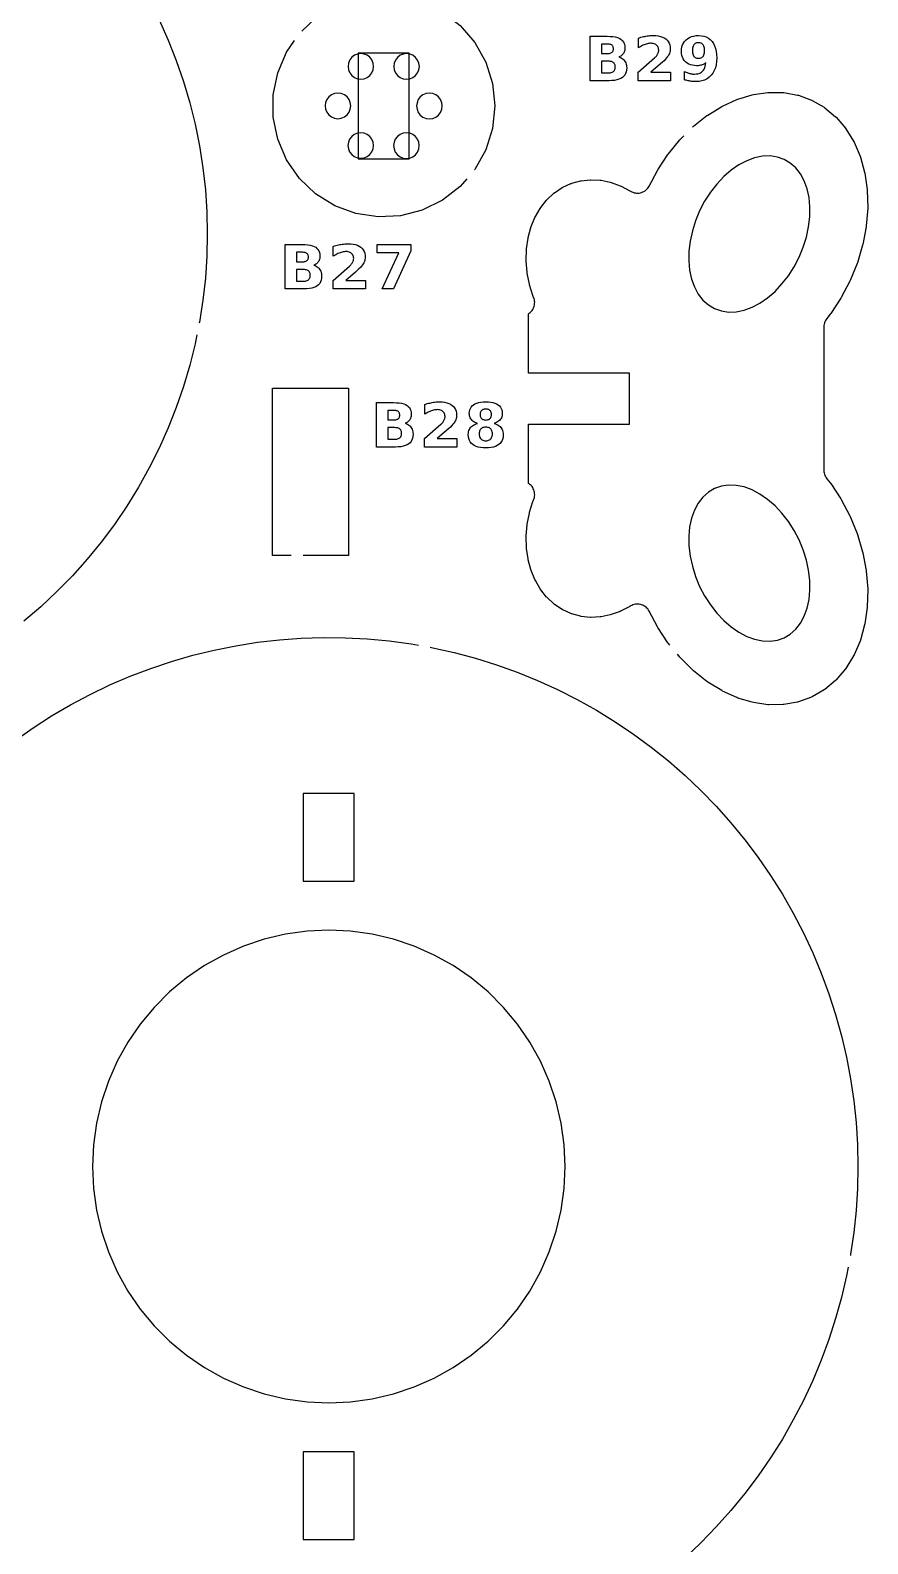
# Model space of a CAD drawing. Header units: millimetres. Extents: x 5 to 293, y 8 to 291.
# Drawn here: x 245.7 to 291.5, y 80.4 to 163.1 of the extents above; entities that cross this region are included whole.
import ezdxf

# ---------------------------------------------------------------- set-up
doc = ezdxf.new("R2010")
doc.units = ezdxf.units.MM
for name, color, linetype in [('CUT', 1, 'CONTINUOUS'), ('ENGRAVE', 5, 'CONTINUOUS'), ('SCORE', 7, 'CONTINUOUS')]:
    doc.layers.add(name, color=color, linetype=linetype)

msp = doc.modelspace()

# ---------------------------------------------------------------- linework, layer by layer
at = {"layer": 'CUT', "color": 1}
for points in [[(260.5338, 163.0938), (261.2812, 163.8043), (262.3244, 164.4545), (263.4772, 164.8814), (264.6923, 165.0676), (265.92, 165.0053), (267.11, 164.6972), (268.2137, 164.1558), (269.1857, 163.4034), (269.9865, 162.4707), (270.583, 161.3959), (270.951, 160.223), (271.0754, 159), (270.951, 157.777), (270.583, 156.6041), (269.9865, 155.5293), (269.9757, 155.5168)], [(252.7217, 163.7134), (253.2156, 162.6084), (253.6602, 161.4827), (254.0545, 160.3383), (254.3978, 159.1777), (254.6895, 158.003), (254.9289, 156.8166), (255.1156, 155.6207), (255.2492, 154.4177), (255.3295, 153.2101), (255.3563, 152), (255.3295, 150.7899), (255.2492, 149.5823), (255.1156, 148.3793), (254.9289, 147.1834), (254.9182, 147.1302)], [(269.5523, 155.0236), (269.1857, 154.5966), (268.2137, 153.8442), (267.11, 153.3028), (265.92, 152.9947), (264.6923, 152.9324), (263.4772, 153.1186), (262.3244, 153.5455), (261.2812, 154.1957), (260.3903, 155.0427), (259.688, 156.0516), (259.2032, 157.1813), (258.9558, 158.3854), (258.9558, 159.6146), (259.2032, 160.8187), (259.688, 161.9484), (260.1321, 162.5864)], [(281.8869, 157.8335), (281.9142, 157.8605), (281.9503, 157.8924), (282.6808, 158.4711), (282.7228, 158.5005), (283.4868, 158.9717), (283.5352, 158.9976), (284.3185, 159.3539), (284.3739, 159.3747), (285.1621, 159.6112), (285.2244, 159.625), (286.0177, 159.7411), (286.0376, 159.7432), (286.0577, 159.7438), (286.8441, 159.7349), (286.8653, 159.7337), (286.8863, 159.7309), (287.6401, 159.596), (287.6616, 159.5912), (287.6826, 159.5845), (288.3918, 159.3263), (288.4124, 159.3178), (288.4321, 159.3075), (289.0858, 158.9302), (289.1044, 158.9184), (289.1218, 158.905), (289.7097, 158.4143), (289.7254, 158.4001), (289.7399, 158.3846), (290.2522, 157.7878), (290.2647, 157.7721), (290.2758, 157.7555), (290.6968, 157.0732), (290.7263, 157.0166), (291.0518, 156.2608), (291.0715, 156.205), (291.302, 155.3759), (291.3133, 155.3222), (291.4435, 154.434), (291.4479, 154.383), (291.4742, 153.4513), (291.4729, 153.4032), (291.3941, 152.4448), (291.3879, 152.3993), (291.2047, 151.4313), (291.1943, 151.3883), (290.9096, 150.4282), (290.8953, 150.3874), (290.514, 149.4525), (290.4959, 149.4135), (290.0247, 148.5205), (290.0027, 148.4833), (289.4502, 147.6481), (289.4239, 147.6124), (289.24, 147.3876), (289.1967, 147.329), (289.1603, 147.2681), (289.13, 147.2039), (289.1062, 147.1371), (289.089, 147.0682), (289.0786, 146.998), (289.075, 146.9253), (289.075, 139.0747), (289.0786, 139.002), (289.089, 138.9318), (289.1062, 138.8629), (289.13, 138.7961), (289.1603, 138.7319), (289.1967, 138.671), (289.24, 138.6124), (289.4239, 138.3876), (289.4502, 138.3519), (290.0027, 137.5167), (290.0247, 137.4795), (290.4959, 136.5865), (290.514, 136.5475), (290.8953, 135.6126), (290.9096, 135.5718), (291.1943, 134.6117), (291.2047, 134.5687), (291.3879, 133.6007), (291.3941, 133.5552), (291.4729, 132.5968), (291.4742, 132.5487), (291.4479, 131.617), (291.4435, 131.566), (291.3133, 130.6778), (291.302, 130.6241), (291.0715, 129.795), (291.0518, 129.7392), (290.7263, 128.9834), (290.6968, 128.9268), (290.2758, 128.2445), (290.2647, 128.2279), (290.2522, 128.2122), (289.7399, 127.6154), (289.7254, 127.5999), (289.7097, 127.5857), (289.1218, 127.095), (289.1044, 127.0816), (289.0858, 127.0698), (288.4321, 126.6925), (288.4124, 126.6822), (288.3918, 126.6737), (287.6826, 126.4155), (287.6616, 126.4088), (287.6401, 126.404), (286.8863, 126.2691), (286.8653, 126.2663), (286.8441, 126.2651), (286.0577, 126.2562), (286.0376, 126.2568), (286.0177, 126.2589), (285.2244, 126.375), (285.1621, 126.3888), (284.3739, 126.6253), (284.3185, 126.6461), (283.5352, 127.0024), (283.4868, 127.0283), (282.7228, 127.4995), (282.6808, 127.5289), (281.9503, 128.1076), (281.9142, 128.1395), (281.2307, 128.816), (281.1998, 128.8499), (281.0642, 129.0157)], [(280.6527, 129.5188), (280.5761, 129.6124), (280.5498, 129.6481), (279.9973, 130.4833), (279.9753, 130.5205), (279.5239, 131.376), (279.4876, 131.4375), (279.4467, 131.4937), (279.4006, 131.5457), (279.3497, 131.5931), (279.2944, 131.6354), (279.2354, 131.6722), (279.1732, 131.7031), (279.1082, 131.728), (279.0412, 131.7465), (278.9727, 131.7585), (278.9034, 131.7639), (278.8339, 131.7627), (278.7648, 131.7547), (278.6968, 131.7402), (278.6304, 131.7193), (278.5665, 131.6921), (278.5038, 131.658), (278.4629, 131.6331), (277.988, 131.3846), (277.9339, 131.3607), (277.4483, 131.1853), (277.3881, 131.1683), (276.8871, 131.065), (276.868, 131.0618), (276.8487, 131.06), (276.3392, 131.0334), (276.319, 131.0331), (276.2989, 131.0345), (275.8019, 131.087), (275.7814, 131.09), (275.7612, 131.0947), (275.2844, 131.2253), (275.2645, 131.2316), (275.2451, 131.2396), (274.7959, 131.446), (274.7775, 131.4554), (274.7598, 131.4663), (274.3453, 131.7455), (274.329, 131.7574), (274.3137, 131.7706), (273.9405, 132.1185), (273.9269, 132.1322), (273.9143, 132.1469), (273.5969, 132.5481), (273.5617, 132.5999), (273.3026, 133.0464), (273.2764, 133.0995), (273.0724, 133.5951), (273.0545, 133.648), (272.9102, 134.1845), (272.8996, 134.2362), (272.8185, 134.8043), (272.8142, 134.8544), (272.7985, 135.4439), (272.7999, 135.4922), (272.8503, 136.0923), (272.8568, 136.1388), (272.9729, 136.7386), (272.984, 136.7833), (273.164, 137.3718), (273.1796, 137.4149), (273.2011, 137.4655), (273.2257, 137.532), (273.2433, 137.5987), (273.2545, 137.6669), (273.2592, 137.7358), (273.2573, 137.8048), (273.2489, 137.8733), (273.234, 137.9407), (273.2127, 138.0064), (273.1852, 138.0698), (273.1519, 138.1303), (273.113, 138.1873), (273.0688, 138.2404), (273.0197, 138.289), (272.9649, 138.3339), (272.9278, 138.3614), (272.925, 138.4178), (272.925, 141.605), (278.445, 141.605), (278.445, 144.395), (272.925, 144.395), (272.925, 147.5822), (272.9278, 147.6386), (272.9649, 147.6661), (273.0197, 147.711), (273.0688, 147.7596), (273.113, 147.8127), (273.1519, 147.8697), (273.1852, 147.9302), (273.2127, 147.9936), (273.234, 148.0593), (273.2489, 148.1267), (273.2573, 148.1952), (273.2592, 148.2642), (273.2545, 148.3331), (273.2433, 148.4013), (273.2257, 148.468), (273.2011, 148.5345), (273.1796, 148.5851), (273.164, 148.6282), (272.984, 149.2167), (272.9729, 149.2614), (272.8568, 149.8612), (272.8503, 149.9077), (272.7999, 150.5078), (272.7985, 150.5561), (272.8142, 151.1456), (272.8185, 151.1957), (272.8996, 151.7638), (272.9102, 151.8155), (273.0545, 152.352), (273.0724, 152.4049), (273.2764, 152.9005), (273.3026, 152.9536), (273.5617, 153.4001), (273.5969, 153.4519), (273.9143, 153.8531), (273.9269, 153.8678), (273.9405, 153.8815), (274.3137, 154.2294), (274.329, 154.2426), (274.3453, 154.2545), (274.7598, 154.5337), (274.7775, 154.5446), (274.7959, 154.554), (275.2451, 154.7604), (275.2645, 154.7684), (275.2844, 154.7747), (275.7612, 154.9053), (275.7814, 154.91), (275.8019, 154.913), (276.2989, 154.9655), (276.319, 154.9669), (276.3392, 154.9666), (276.8487, 154.94), (276.868, 154.9382), (276.8871, 154.935), (277.3881, 154.8317), (277.4483, 154.8147), (277.9339, 154.6393), (277.988, 154.6154), (278.4629, 154.3669), (278.5038, 154.342), (278.5665, 154.3079), (278.6304, 154.2807), (278.6968, 154.2598), (278.7648, 154.2453), (278.8339, 154.2373), (278.9034, 154.2361), (278.9727, 154.2415), (279.0412, 154.2535), (279.1082, 154.272), (279.1732, 154.2969), (279.2354, 154.3278), (279.2944, 154.3646), (279.3497, 154.4069), (279.4006, 154.4543), (279.4467, 154.5063), (279.4876, 154.5625), (279.5239, 154.624), (279.9753, 155.4795), (279.9973, 155.5167), (280.5498, 156.3519), (280.5761, 156.3876), (281.1998, 157.1501), (281.2307, 157.184), (281.4249, 157.3763)], [(254.7896, 146.493), (254.6895, 145.997), (254.3978, 144.8223), (254.0545, 143.6617), (253.6602, 142.5173), (253.2156, 141.3916), (252.7217, 140.2866), (252.1794, 139.2045), (251.5897, 138.1475), (250.9539, 137.1176), (250.2731, 136.1169), (249.5488, 135.1472), (248.7822, 134.2105), (247.975, 133.3087), (247.1286, 132.4434), (246.2449, 131.6164), (245.3254, 130.8293)], [(259.95, 134.425), (258.925, 134.425), (258.925, 143.575), (263.075, 143.575), (263.075, 134.425), (260.6, 134.425)], [(244.846, 124.3032), (245.8302, 124.9966), (246.8424, 125.6485), (247.8809, 126.2577), (248.9438, 126.8231), (250.0293, 127.3439), (251.1355, 127.8191), (252.2606, 128.2478), (253.4025, 128.6294), (254.5592, 128.9631), (255.7289, 129.2484), (256.9094, 129.4848), (258.0988, 129.6719), (259.2949, 129.8094), (260.4956, 129.897), (261.699, 129.9346), (262.9029, 129.922), (264.1052, 129.8594), (265.3039, 129.7469), (266.4969, 129.5846), (266.9099, 129.5107)], [(267.5498, 129.3964), (267.6821, 129.3728), (268.8574, 129.1118), (270.0209, 128.8022), (271.1705, 128.4445), (272.3042, 128.0393), (273.4201, 127.5872), (274.5162, 127.0892), (275.5906, 126.5459), (276.6415, 125.9585), (277.6671, 125.3278), (278.6655, 124.655), (279.6351, 123.9413), (280.5742, 123.1878), (281.4811, 122.396), (282.3542, 121.5671), (283.1922, 120.7026), (283.9934, 119.804), (284.7566, 118.8728), (285.4804, 117.9107), (286.1635, 116.9193), (286.8048, 115.9003), (287.4032, 114.8556), (287.9576, 113.7869), (288.467, 112.696), (288.9306, 111.5849), (289.3476, 110.4555), (289.7173, 109.3097), (290.039, 108.1495), (290.3121, 106.9769), (290.5362, 105.794), (290.711, 104.6028), (290.836, 103.4053), (290.9111, 102.2037), (290.9361, 101), (290.9111, 99.7963), (290.836, 98.5947), (290.711, 97.3972), (290.5362, 96.206), (290.5238, 96.1401)], [(290.4028, 95.5015), (290.3121, 95.0231), (290.039, 93.8505), (289.7173, 92.6903), (289.3476, 91.5445), (288.9306, 90.4151), (288.467, 89.304), (287.9576, 88.2131), (287.4032, 87.1444), (286.8048, 86.0997), (286.1635, 85.0807), (285.4804, 84.0893), (284.7566, 83.1272), (283.9934, 82.196), (283.1922, 81.2974), (282.3542, 80.4329), (281.4811, 79.604)]]:
    msp.add_lwpolyline(points, dxfattribs=at)
for points in [[(266.395, 156.105), (266.395, 161.895), (263.605, 161.895), (263.605, 156.105), (266.395, 156.105)], [(260.605, 118.6429), (260.605, 117), (260.605, 116.605), (263.395, 116.605), (263.395, 117.0357), (263.395, 118.5), (263.395, 121), (263.395, 121.395), (260.605, 121.395), (260.605, 120.9643), (260.605, 118.6429)], [(274.7048, 103.3749), (274.4315, 104.5371), (274.0521, 105.669), (273.5699, 106.7611), (272.989, 107.8041), (272.3143, 108.789), (271.5516, 109.7075), (270.7075, 110.5516), (269.789, 111.3143), (268.8041, 111.989), (267.7611, 112.5699), (266.669, 113.0521), (265.5371, 113.4315), (264.3749, 113.7048), (263.1926, 113.8698), (262, 113.9249), (260.8074, 113.8698), (259.6251, 113.7048), (258.4629, 113.4315), (257.331, 113.0521), (256.2389, 112.5699), (255.1959, 111.989), (254.211, 111.3143), (253.2925, 110.5516), (252.4484, 109.7075), (251.6857, 108.789), (251.011, 107.8041), (250.4301, 106.7611), (249.9479, 105.669), (249.5685, 104.5371), (249.2952, 103.3749), (249.1302, 102.1926), (249.0751, 101), (249.1302, 99.8074), (249.2952, 98.6251), (249.5685, 97.4629), (249.9479, 96.331), (250.4301, 95.2389), (251.011, 94.1959), (251.6857, 93.211), (252.4484, 92.2925), (253.2925, 91.4484), (254.211, 90.6857), (255.1959, 90.011), (256.2389, 89.4301), (257.331, 88.9479), (258.4629, 88.5685), (259.6251, 88.2952), (260.8074, 88.1302), (262, 88.0751), (263.1926, 88.1302), (264.3749, 88.2952), (265.5371, 88.5685), (266.669, 88.9479), (267.7611, 89.4301), (268.8041, 90.011), (269.789, 90.6857), (270.7075, 91.4484), (271.5516, 92.2925), (272.3143, 93.211), (272.989, 94.1959), (273.5699, 95.2389), (274.0521, 96.331), (274.4315, 97.4629), (274.7048, 98.6251), (274.8698, 99.8074), (274.9249, 101), (274.8698, 102.1926), (274.7048, 103.3749)], [(260.605, 83.5), (260.605, 81.0357), (260.605, 80.605), (263.395, 80.605), (263.395, 81), (263.395, 83.3571), (263.395, 84.9643), (263.395, 85.395), (260.605, 85.395), (260.605, 83.5)]]:
    msp.add_lwpolyline(points, close=True, dxfattribs=at)
at = {"layer": 'ENGRAVE', "color": 5}
for points in [[(278.0964, 161.5603), (278.1409, 161.5159), (278.1803, 161.4661), (278.2142, 161.4115), (278.2418, 161.3529), (278.2634, 161.2903), (278.2787, 161.2237), (278.2879, 161.1532), (278.291, 161.0787), (278.2844, 160.9665), (278.2646, 160.8642), (278.2316, 160.7719), (278.1854, 160.6895), (278.126, 160.6171), (278.0534, 160.5546), (277.9673, 160.5019), (277.8675, 160.4588), (277.7539, 160.4252), (277.6266, 160.4013), (277.4855, 160.3869), (277.3307, 160.3821), (276.2907, 160.3821), (276.2907, 162.8121), (277.2315, 162.8121), (277.3924, 162.8079), (277.5379, 162.7951), (277.6679, 162.7739), (277.7823, 162.7441), (277.8813, 162.7059), (277.9647, 162.6591), (278.0341, 162.603), (278.0908, 162.5367), (278.135, 162.4601), (278.1665, 162.3734), (278.1854, 162.2764), (278.1917, 162.1692), (278.1894, 162.1115), (278.1825, 162.0568), (278.171, 162.005), (278.1548, 161.9562), (278.1341, 161.9103), (278.1087, 161.8673), (278.079, 161.8276), (278.0451, 161.7914), (278.007, 161.7588), (277.9648, 161.7298), (277.9184, 161.7044), (277.8678, 161.6825), (277.9326, 161.6603), (277.9923, 161.6325), (278.0469, 161.5991), (278.0964, 161.5603)], [(277.3942, 161.8876), (277.4297, 161.9003), (277.4611, 161.9166), (277.4886, 161.9365), (277.512, 161.9599), (277.5311, 161.9867), (277.546, 162.017), (277.5566, 162.0507), (277.563, 162.0879), (277.5651, 162.1285), (277.563, 162.1686), (277.5566, 162.2055), (277.546, 162.239), (277.5311, 162.2692), (277.512, 162.2961), (277.4886, 162.3198), (277.4611, 162.3399), (277.4297, 162.3564), (277.3942, 162.3692), (277.3548, 162.3783), (277.3114, 162.3838), (277.264, 162.3857), (276.9173, 162.3857), (276.9173, 161.8713), (277.264, 161.8713), (277.3114, 161.8732), (277.3548, 161.8786), (277.3942, 161.8876)], [(280.6884, 160.3821), (278.9224, 160.3821), (278.9224, 160.8427), (279.8094, 161.6256), (279.8473, 161.6613), (279.8818, 161.6967), (279.9128, 161.7318), (279.9404, 161.7666), (279.9645, 161.8012), (279.9852, 161.8355), (280.0026, 161.8699), (280.0169, 161.9048), (280.028, 161.9401), (280.0359, 161.9759), (280.0406, 162.0121), (280.0422, 162.0488), (280.039, 162.1039), (280.0294, 162.1553), (280.0135, 162.203), (279.9912, 162.247), (279.9625, 162.2872), (279.9274, 162.3238), (279.8871, 162.3557), (279.8425, 162.3817), (279.7938, 162.4019), (279.7408, 162.4164), (279.6836, 162.4251), (279.6223, 162.428), (279.5727, 162.4262), (279.5215, 162.421), (279.4689, 162.4123), (279.4147, 162.4001), (279.3589, 162.3845), (279.3016, 162.3653), (279.2429, 162.3427), (279.1828, 162.3168), (279.1214, 162.2874), (279.0586, 162.2547), (278.9944, 162.2185), (278.9289, 162.179), (278.9289, 162.7128), (278.9993, 162.7352), (279.0694, 162.7558), (279.1393, 162.7745), (279.2089, 162.7913), (279.2782, 162.8063), (279.3472, 162.8194), (279.4159, 162.8306), (279.4841, 162.8398), (279.5519, 162.8469), (279.6192, 162.852), (279.6861, 162.855), (279.7525, 162.8561), (279.8925, 162.8507), (280.0217, 162.8347), (280.1401, 162.808), (280.2476, 162.7707), (280.3444, 162.7227), (280.4304, 162.664), (280.5042, 162.5958), (280.5647, 162.5191), (280.6117, 162.4341), (280.6452, 162.3406), (280.6654, 162.2388), (280.6721, 162.1285), (280.6692, 162.0631), (280.6607, 161.9991), (280.6464, 161.9367), (280.6265, 161.8757), (280.6009, 161.8162), (280.5695, 161.7582), (280.5291, 161.6978), (280.476, 161.6308), (280.4104, 161.5574), (280.3323, 161.4776), (280.2415, 161.3912), (280.1382, 161.2984), (279.619, 160.8427), (280.6884, 160.8427), (280.6884, 160.3821)], [(281.4946, 160.8627), (281.5434, 160.8423), (281.5915, 160.8238), (281.6389, 160.8073), (281.6856, 160.7927), (281.7315, 160.78), (281.777, 160.7693), (281.8223, 160.7606), (281.8674, 160.7538), (281.9124, 160.7489), (281.9571, 160.746), (282.0017, 160.745), (282.0916, 160.7494), (282.1746, 160.7623), (282.2507, 160.7839), (282.32, 160.8141), (282.3824, 160.853), (282.4379, 160.9005), (282.4864, 160.9565), (282.5278, 161.0208), (282.562, 161.0936), (282.5891, 161.1746), (282.609, 161.2641), (282.6218, 161.3619), (282.5845, 161.3359), (282.5464, 161.3122), (282.5075, 161.2907), (282.4677, 161.2715), (282.4272, 161.2545), (282.3858, 161.2398), (282.3435, 161.2274), (282.2999, 161.2172), (282.2552, 161.2093), (282.2093, 161.2037), (282.1622, 161.2003), (282.114, 161.1991), (281.9938, 161.2052), (281.8815, 161.2233), (281.7773, 161.2535), (281.6811, 161.2957), (281.5928, 161.35), (281.5126, 161.4164), (281.4427, 161.4927), (281.3856, 161.5766), (281.3411, 161.6681), (281.3093, 161.7673), (281.2903, 161.8741), (281.2839, 161.9885), (281.291, 162.1149), (281.3122, 162.2327), (281.3476, 162.3417), (281.3971, 162.4421), (281.4608, 162.5338), (281.5386, 162.6168), (281.6284, 162.6889), (281.7277, 162.7479), (281.8367, 162.7938), (281.9553, 162.8266), (282.0836, 162.8462), (282.2214, 162.8528), (282.3739, 162.8439), (282.5144, 162.8172), (282.643, 162.7726), (282.7596, 162.7103), (282.8643, 162.6301), (282.9571, 162.5322), (283.0367, 162.4179), (283.1018, 162.2889), (283.1524, 162.1452), (283.1886, 161.9867), (283.2103, 161.8135), (283.2175, 161.6256), (283.2091, 161.432), (283.1837, 161.2528), (283.1414, 161.0879), (283.0822, 160.9373), (283.0062, 160.801), (282.9132, 160.6791), (282.8054, 160.5739), (282.6851, 160.4879), (282.5522, 160.421), (282.4068, 160.3731), (282.2488, 160.3445), (282.0782, 160.3349), (282.0216, 160.3356), (281.9659, 160.3377), (281.911, 160.3412), (281.8568, 160.3461), (281.8035, 160.3524), (281.751, 160.3601), (281.6991, 160.3692), (281.6476, 160.3797), (281.5964, 160.3917), (281.5456, 160.405), (281.4952, 160.4197), (281.4451, 160.4358), (281.4451, 160.885), (281.4946, 160.8627)], [(282.3187, 161.6179), (282.3622, 161.6327), (282.4012, 161.6534), (282.4356, 161.6801), (282.4656, 161.7127), (282.4909, 161.7512), (282.5117, 161.7956), (282.5278, 161.8459), (282.5394, 161.9022), (282.5463, 161.9644), (282.5486, 162.0325), (282.5463, 162.1001), (282.5394, 162.162), (282.5278, 162.218), (282.5117, 162.2683), (282.4909, 162.3128), (282.4656, 162.3515), (282.4356, 162.3843), (282.4012, 162.4112), (282.3622, 162.4321), (282.3187, 162.447), (282.2707, 162.4559), (282.2182, 162.4589), (282.1656, 162.4559), (282.1176, 162.447), (282.0741, 162.4321), (282.0352, 162.4112), (282.0007, 162.3843), (281.9708, 162.3515), (281.9454, 162.3128), (281.9247, 162.2683), (281.9085, 162.218), (281.897, 162.162), (281.8901, 162.1001), (281.8878, 162.0325), (281.8901, 161.9644), (281.897, 161.9022), (281.9085, 161.8459), (281.9247, 161.7956), (281.9454, 161.7512), (281.9708, 161.7127), (282.0007, 161.6801), (282.0352, 161.6534), (282.0741, 161.6327), (282.1176, 161.6179), (282.1656, 161.609), (282.2182, 161.6061), (282.2707, 161.609), (282.3187, 161.6179)], [(264.4523, 161.1664), (264.4284, 161.3476), (264.3585, 161.5164), (264.2473, 161.6614), (264.1023, 161.7726), (263.9335, 161.8425), (263.7523, 161.8664), (263.5711, 161.8425), (263.4023, 161.7726), (263.2573, 161.6614), (263.1461, 161.5164), (263.0762, 161.3476), (263.0523, 161.1664), (263.0762, 160.9852), (263.1461, 160.8164), (263.2573, 160.6714), (263.4023, 160.5602), (263.5711, 160.4902), (263.7523, 160.4664), (263.9335, 160.4902), (264.1023, 160.5602), (264.2473, 160.6714), (264.3585, 160.8164), (264.4284, 160.9852), (264.4523, 161.1664)], [(266.9511, 161.1644), (266.9273, 161.3456), (266.8574, 161.5144), (266.7461, 161.6594), (266.6011, 161.7706), (266.4323, 161.8405), (266.2511, 161.8644), (266.07, 161.8405), (265.9011, 161.7706), (265.7562, 161.6594), (265.6449, 161.5144), (265.575, 161.3456), (265.5511, 161.1644), (265.575, 160.9832), (265.6449, 160.8144), (265.7562, 160.6694), (265.9011, 160.5582), (266.07, 160.4883), (266.2511, 160.4644), (266.4323, 160.4883), (266.6011, 160.5582), (266.7461, 160.6694), (266.8574, 160.8144), (266.9273, 160.9832), (266.9511, 161.1644)], [(277.4953, 160.844), (277.5348, 160.8639), (277.5692, 160.8883), (277.5983, 160.9171), (277.6221, 160.9505), (277.6406, 160.9884), (277.6538, 161.0308), (277.6618, 161.0777), (277.6644, 161.1292), (277.6618, 161.1796), (277.6539, 161.2256), (277.6408, 161.2673), (277.6224, 161.3046), (277.5988, 161.3375), (277.57, 161.366), (277.5359, 161.3901), (277.4964, 161.4098), (277.4516, 161.4252), (277.4014, 161.4361), (277.346, 161.4427), (277.2852, 161.4449), (276.9173, 161.4449), (276.9173, 160.8085), (277.2852, 160.8085), (277.3455, 160.8107), (277.4006, 160.8174), (277.4506, 160.8285), (277.4953, 160.844)], [(263.2, 159.004), (263.1762, 159.1852), (263.1062, 159.354), (262.995, 159.499), (262.85, 159.6102), (262.6812, 159.6801), (262.5, 159.704), (262.3188, 159.6801), (262.15, 159.6102), (262.005, 159.499), (261.8938, 159.354), (261.8239, 159.1852), (261.8, 159.004), (261.8239, 158.8228), (261.8938, 158.654), (262.005, 158.509), (262.15, 158.3978), (262.3188, 158.3278), (262.5, 158.304), (262.6812, 158.3278), (262.85, 158.3978), (262.995, 158.509), (263.1062, 158.654), (263.1762, 158.8228), (263.2, 159.004)], [(268.2, 159), (268.1761, 159.1812), (268.1062, 159.35), (267.995, 159.495), (267.85, 159.6062), (267.6812, 159.6761), (267.5, 159.7), (267.3188, 159.6761), (267.15, 159.6062), (267.005, 159.495), (266.8938, 159.35), (266.8239, 159.1812), (266.8, 159), (266.8239, 158.8188), (266.8938, 158.65), (267.005, 158.505), (267.15, 158.3938), (267.3188, 158.3239), (267.5, 158.3), (267.6812, 158.3239), (267.85, 158.3938), (267.995, 158.505), (268.1062, 158.65), (268.1761, 158.8188), (268.2, 159)], [(264.4454, 156.8376), (264.4216, 157.0188), (264.3516, 157.1876), (264.2404, 157.3326), (264.0954, 157.4438), (263.9266, 157.5137), (263.7454, 157.5376), (263.5642, 157.5137), (263.3954, 157.4438), (263.2504, 157.3326), (263.1392, 157.1876), (263.0693, 157.0188), (263.0454, 156.8376), (263.0693, 156.6564), (263.1392, 156.4876), (263.2504, 156.3426), (263.3954, 156.2314), (263.5642, 156.1614), (263.7454, 156.1376), (263.9266, 156.1614), (264.0954, 156.2314), (264.2404, 156.3426), (264.3516, 156.4876), (264.4216, 156.6564), (264.4454, 156.8376)], [(266.9442, 156.8316), (266.9204, 157.0128), (266.8505, 157.1816), (266.7392, 157.3266), (266.5942, 157.4378), (266.4254, 157.5078), (266.2442, 157.5316), (266.0631, 157.5078), (265.8942, 157.4378), (265.7493, 157.3266), (265.638, 157.1816), (265.5681, 157.0128), (265.5442, 156.8316), (265.5681, 156.6505), (265.638, 156.4816), (265.7493, 156.3367), (265.8942, 156.2254), (266.0631, 156.1555), (266.2442, 156.1316), (266.4254, 156.1555), (266.5942, 156.2254), (266.7392, 156.3367), (266.8505, 156.4816), (266.9204, 156.6505), (266.9442, 156.8316)], [(264.0064, 148.9936), (262.2405, 148.9936), (262.2405, 149.4542), (263.1275, 150.237), (263.1654, 150.2727), (263.1999, 150.3081), (263.2309, 150.3432), (263.2585, 150.3781), (263.2826, 150.4127), (263.3033, 150.447), (263.3207, 150.4814), (263.335, 150.5163), (263.346, 150.5516), (263.3539, 150.5873), (263.3587, 150.6236), (263.3603, 150.6602), (263.3571, 150.7153), (263.3475, 150.7667), (263.3316, 150.8144), (263.3093, 150.8584), (263.2806, 150.8987), (263.2455, 150.9353), (263.2052, 150.9671), (263.1606, 150.9932), (263.1119, 151.0134), (263.0589, 151.0279), (263.0017, 151.0366), (262.9403, 151.0395), (262.8908, 151.0377), (262.8396, 151.0325), (262.7869, 151.0238), (262.7327, 151.0116), (262.677, 150.9959), (262.6197, 150.9768), (262.561, 150.9542), (262.5009, 150.9282), (262.4395, 150.8989), (262.3767, 150.8661), (262.3125, 150.83), (262.247, 150.7904), (262.247, 151.3243), (262.3174, 151.3467), (262.3875, 151.3672), (262.4574, 151.3859), (262.5269, 151.4028), (262.5962, 151.4178), (262.6653, 151.4309), (262.734, 151.4421), (262.8022, 151.4512), (262.87, 151.4584), (262.9373, 151.4634), (263.0041, 151.4665), (263.0706, 151.4675), (263.2106, 151.4622), (263.3397, 151.4462), (263.4581, 151.4195), (263.5657, 151.3822), (263.6625, 151.3341), (263.7485, 151.2755), (263.8223, 151.2072), (263.8827, 151.1306), (263.9297, 151.0456), (263.9633, 150.9521), (263.9834, 150.8502), (263.9902, 150.74), (263.9873, 150.6745), (263.9788, 150.6106), (263.9645, 150.5481), (263.9446, 150.4872), (263.9189, 150.4277), (263.8876, 150.3697), (263.8471, 150.3092), (263.7941, 150.2423), (263.7285, 150.1689), (263.6503, 150.089), (263.5596, 150.0027), (263.4563, 149.9099), (262.9371, 149.4542), (264.0064, 149.4542), (264.0064, 148.9936)], [(261.365, 150.2106), (261.4145, 150.1718), (261.459, 150.1274), (261.4984, 150.0775), (261.5322, 150.0229), (261.5599, 149.9643), (261.5814, 149.9018), (261.5968, 149.8352), (261.606, 149.7647), (261.6091, 149.6902), (261.6025, 149.578), (261.5827, 149.4757), (261.5497, 149.3834), (261.5035, 149.301), (261.4441, 149.2286), (261.3715, 149.1661), (261.2854, 149.1134), (261.1856, 149.0702), (261.072, 149.0367), (260.9447, 149.0127), (260.8036, 148.9983), (260.6488, 148.9936), (259.6088, 148.9936), (259.6088, 151.4236), (260.5495, 151.4236), (260.7105, 151.4193), (260.856, 151.4066), (260.9859, 151.3853), (261.1004, 151.3556), (261.1993, 151.3173), (261.2828, 151.2706), (261.3521, 151.2145), (261.4089, 151.1481), (261.4531, 151.0716), (261.4846, 150.9848), (261.5035, 150.8879), (261.5098, 150.7807), (261.5075, 150.723), (261.5006, 150.6683), (261.4891, 150.6165), (261.4729, 150.5676), (261.4522, 150.5217), (261.4268, 150.4787), (261.3971, 150.439), (261.3631, 150.4029), (261.3251, 150.3703), (261.2829, 150.3413), (261.2365, 150.3159), (261.1859, 150.294), (261.2507, 150.2717), (261.3103, 150.2439), (261.365, 150.2106)], [(260.6729, 150.49), (260.7123, 150.4991), (260.7477, 150.5117), (260.7792, 150.528), (260.8067, 150.5479), (260.8301, 150.5713), (260.8492, 150.5982), (260.8641, 150.6285), (260.8747, 150.6622), (260.8811, 150.6994), (260.8832, 150.74), (260.8811, 150.7801), (260.8747, 150.8169), (260.8641, 150.8504), (260.8492, 150.8807), (260.8301, 150.9076), (260.8067, 150.9312), (260.7792, 150.9514), (260.7477, 150.9678), (260.7123, 150.9807), (260.6729, 150.9898), (260.6295, 150.9953), (260.5821, 150.9971), (260.2354, 150.9971), (260.2354, 150.4828), (260.5821, 150.4828), (260.6295, 150.4846), (260.6729, 150.49)], [(266.4835, 151.0704), (265.5362, 148.9936), (264.9259, 148.9936), (265.8227, 150.963), (264.6525, 150.963), (264.6525, 151.4236), (266.4835, 151.4236), (266.4835, 151.0704)], [(260.7686, 149.4399), (260.8134, 149.4554), (260.8529, 149.4754), (260.8873, 149.4997), (260.9163, 149.5286), (260.9402, 149.562), (260.9587, 149.5998), (260.9719, 149.6422), (260.9798, 149.6892), (260.9825, 149.7406), (260.9798, 149.7911), (260.972, 149.8371), (260.9589, 149.8788), (260.9405, 149.916), (260.9169, 149.9489), (260.8881, 149.9774), (260.8539, 150.0016), (260.8145, 150.0213), (260.7697, 150.0366), (260.7195, 150.0476), (260.664, 150.0542), (260.6032, 150.0564), (260.2354, 150.0564), (260.2354, 149.42), (260.6032, 149.42), (260.6636, 149.4222), (260.7187, 149.4288), (260.7686, 149.4399)], [(266.411, 141.5263), (266.4555, 141.4819), (266.495, 141.432), (266.5288, 141.3774), (266.5564, 141.3188), (266.578, 141.2563), (266.5933, 141.1897), (266.6026, 141.1192), (266.6056, 141.0447), (266.599, 140.9325), (266.5792, 140.8302), (266.5462, 140.7379), (266.5, 140.6555), (266.4406, 140.5831), (266.368, 140.5206), (266.2819, 140.4679), (266.1821, 140.4247), (266.0685, 140.3912), (265.9412, 140.3672), (265.8002, 140.3528), (265.6454, 140.3481), (264.6053, 140.3481), (264.6053, 142.7781), (265.5461, 142.7781), (265.707, 142.7738), (265.8525, 142.7611), (265.9825, 142.7398), (266.0969, 142.7101), (266.1959, 142.6718), (266.2793, 142.6251), (266.3487, 142.569), (266.4054, 142.5026), (266.4496, 142.4261), (266.4811, 142.3393), (266.5, 142.2424), (266.5064, 142.1352), (266.504, 142.0775), (266.4971, 142.0228), (266.4856, 141.971), (266.4695, 141.9221), (266.4487, 141.8762), (266.4233, 141.8332), (266.3936, 141.7935), (266.3597, 141.7574), (266.3216, 141.7248), (266.2794, 141.6958), (266.233, 141.6704), (266.1825, 141.6485), (266.2472, 141.6262), (266.3069, 141.5984), (266.3615, 141.5651), (266.411, 141.5263)], [(269.003, 140.3481), (267.237, 140.3481), (267.237, 140.8087), (268.1241, 141.5915), (268.1619, 141.6272), (268.1964, 141.6626), (268.2274, 141.6977), (268.255, 141.7326), (268.2791, 141.7672), (268.2998, 141.8015), (268.3172, 141.8359), (268.3315, 141.8708), (268.3426, 141.9061), (268.3505, 141.9418), (268.3552, 141.9781), (268.3568, 142.0147), (268.3536, 142.0698), (268.3441, 142.1212), (268.3281, 142.1689), (268.3058, 142.2129), (268.2771, 142.2532), (268.2421, 142.2898), (268.2017, 142.3216), (268.1572, 142.3477), (268.1084, 142.3679), (268.0554, 142.3824), (267.9983, 142.3911), (267.9369, 142.3939), (267.8873, 142.3922), (267.8362, 142.387), (267.7835, 142.3783), (267.7293, 142.3661), (267.6735, 142.3504), (267.6162, 142.3313), (267.5575, 142.3087), (267.4974, 142.2827), (267.436, 142.2534), (267.3732, 142.2206), (267.309, 142.1845), (267.2435, 142.1449), (267.2435, 142.6788), (267.3139, 142.7012), (267.384, 142.7217), (267.4539, 142.7404), (267.5235, 142.7573), (267.5928, 142.7723), (267.6618, 142.7854), (267.7305, 142.7966), (267.7987, 142.8057), (267.8665, 142.8129), (267.9338, 142.8179), (268.0007, 142.821), (268.0671, 142.822), (268.2071, 142.8167), (268.3363, 142.8007), (268.4547, 142.774), (268.5622, 142.7366), (268.659, 142.6886), (268.745, 142.63), (268.8188, 142.5617), (268.8793, 142.4851), (268.9263, 142.4001), (268.9598, 142.3066), (268.98, 142.2047), (268.9867, 142.0945), (268.9838, 142.029), (268.9753, 141.9651), (268.9611, 141.9026), (268.9411, 141.8416), (268.9155, 141.7822), (268.8842, 141.7242), (268.8437, 141.6637), (268.7907, 141.5968), (268.7251, 141.5234), (268.6469, 141.4435), (268.5561, 141.3572), (268.4528, 141.2644), (267.9336, 140.8087), (269.003, 140.8087), (269.003, 140.3481)], [(269.935, 141.7266), (269.8825, 141.7628), (269.8359, 141.8029), (269.7955, 141.8471), (269.7612, 141.8951), (269.7331, 141.9469), (269.7113, 142.0025), (269.6957, 142.0619), (269.6863, 142.1251), (269.6832, 142.1921), (269.6896, 142.2906), (269.7087, 142.3809), (269.7405, 142.4631), (269.7852, 142.5372), (269.8425, 142.6031), (269.9127, 142.6609), (269.9951, 142.7101), (270.0895, 142.7504), (270.1959, 142.7817), (270.3141, 142.8041), (270.4444, 142.8175), (270.5865, 142.822), (270.7276, 142.8176), (270.857, 142.8042), (270.9747, 142.7819), (271.0806, 142.7508), (271.1747, 142.7107), (271.2571, 142.6617), (271.3272, 142.6041), (271.3846, 142.5383), (271.4292, 142.4641), (271.4611, 142.3817), (271.4802, 142.2911), (271.4866, 142.1921), (271.4834, 142.1251), (271.474, 142.0619), (271.4583, 142.0025), (271.4363, 141.9469), (271.408, 141.8951), (271.3734, 141.8471), (271.3327, 141.8029), (271.286, 141.7628), (271.2333, 141.7266), (271.1745, 141.6944), (271.1097, 141.6662), (271.039, 141.642), (271.1181, 141.6168), (271.1904, 141.5869), (271.2561, 141.5523), (271.3149, 141.5129), (271.3671, 141.4687), (271.4125, 141.4198), (271.451, 141.3663), (271.4826, 141.3083), (271.5071, 141.2459), (271.5246, 141.1789), (271.5351, 141.1075), (271.5386, 141.0316), (271.532, 140.9161), (271.512, 140.8104), (271.4786, 140.7145), (271.4319, 140.6284), (271.3719, 140.5521), (271.2986, 140.4856), (271.2121, 140.4291), (271.1128, 140.383), (271.0005, 140.347), (270.8754, 140.3214), (270.7374, 140.306), (270.5865, 140.3008), (270.4351, 140.306), (270.2965, 140.3214), (270.1708, 140.347), (270.0581, 140.383), (269.9582, 140.4291), (269.8712, 140.4856), (269.7973, 140.5521), (269.7369, 140.6284), (269.6899, 140.7145), (269.6563, 140.8104), (269.6362, 140.9161), (269.6295, 141.0316), (269.633, 141.1075), (269.6435, 141.1789), (269.661, 141.2459), (269.6855, 141.3083), (269.7171, 141.3663), (269.7556, 141.4198), (269.801, 141.4687), (269.8532, 141.5129), (269.9121, 141.5523), (269.9777, 141.5869), (270.05, 141.6168), (270.1291, 141.642), (270.0584, 141.6662), (269.9937, 141.6944), (269.935, 141.7266)], [(270.2846, 142.0395), (270.2958, 142.0005), (270.3114, 141.9652), (270.3316, 141.9336), (270.3562, 141.9057), (270.385, 141.8818), (270.4176, 141.8623), (270.4541, 141.8471), (270.4944, 141.8362), (270.5385, 141.8297), (270.5865, 141.8275), (270.6335, 141.8297), (270.6767, 141.8362), (270.7163, 141.8471), (270.7522, 141.8623), (270.7843, 141.8818), (270.8127, 141.9057), (270.8371, 141.9336), (270.857, 141.9652), (270.8725, 142.0005), (270.8836, 142.0395), (270.8903, 142.0822), (270.8925, 142.1286), (270.8903, 142.1751), (270.8836, 142.2177), (270.8725, 142.2566), (270.857, 142.2918), (270.8371, 142.3232), (270.8127, 142.3508), (270.7843, 142.3744), (270.7522, 142.3938), (270.7163, 142.4088), (270.6767, 142.4195), (270.6335, 142.426), (270.5865, 142.4281), (270.5385, 142.426), (270.4944, 142.4194), (270.4541, 142.4086), (270.4176, 142.3934), (270.385, 142.3739), (270.3562, 142.35), (270.3316, 142.3222), (270.3114, 142.2907), (270.2958, 142.2556), (270.2846, 142.2169), (270.2779, 142.1746), (270.2756, 142.1286), (270.2779, 142.0822), (270.2846, 142.0395)], [(265.7088, 141.8536), (265.7443, 141.8662), (265.7757, 141.8825), (265.8032, 141.9024), (265.8266, 141.9258), (265.8457, 141.9527), (265.8606, 141.983), (265.8712, 142.0167), (265.8776, 142.0539), (265.8797, 142.0945), (265.8776, 142.1346), (265.8712, 142.1714), (265.8606, 142.2049), (265.8457, 142.2352), (265.8266, 142.2621), (265.8032, 142.2857), (265.7757, 142.3059), (265.7443, 142.3223), (265.7088, 142.3352), (265.6694, 142.3443), (265.626, 142.3498), (265.5786, 142.3516), (265.2319, 142.3516), (265.2319, 141.8373), (265.5786, 141.8373), (265.626, 141.8391), (265.6694, 141.8445), (265.7088, 141.8536)], [(265.8099, 140.8099), (265.8495, 140.8299), (265.8838, 140.8542), (265.9129, 140.8831), (265.9367, 140.9164), (265.9552, 140.9543), (265.9684, 140.9967), (265.9764, 141.0437), (265.979, 141.0951), (265.9764, 141.1456), (265.9685, 141.1916), (265.9554, 141.2333), (265.9371, 141.2705), (265.9135, 141.3034), (265.8846, 141.3319), (265.8505, 141.3561), (265.811, 141.3758), (265.7662, 141.3911), (265.7161, 141.4021), (265.6606, 141.4087), (265.5998, 141.4109), (265.2319, 141.4109), (265.2319, 140.7745), (265.5998, 140.7745), (265.6601, 140.7767), (265.7152, 140.7833), (265.7652, 140.7944), (265.8099, 140.8099)], [(270.4311, 141.4113), (270.3883, 141.3926), (270.35, 141.3686), (270.3163, 141.3393), (270.2875, 141.3049), (270.2639, 141.266), (270.2455, 141.2225), (270.2324, 141.1743), (270.2245, 141.1216), (270.2219, 141.0642), (270.2245, 141.0068), (270.2324, 140.9542), (270.2455, 140.9061), (270.2639, 140.8627), (270.2875, 140.824), (270.3163, 140.7899), (270.35, 140.7609), (270.3883, 140.737), (270.4311, 140.7185), (270.4784, 140.7053), (270.5302, 140.6974), (270.5865, 140.6947), (270.6423, 140.6974), (270.6936, 140.7053), (270.7403, 140.7185), (270.7825, 140.737), (270.8202, 140.7609), (270.8534, 140.7899), (270.8818, 140.824), (270.905, 140.8627), (270.923, 140.9061), (270.9359, 140.9542), (270.9436, 141.0068), (270.9462, 141.0642), (270.9436, 141.122), (270.9359, 141.1751), (270.923, 141.2235), (270.905, 141.2671), (270.8818, 141.306), (270.8534, 141.3401), (270.8202, 141.3692), (270.7825, 141.393), (270.7403, 141.4115), (270.6936, 141.4247), (270.6423, 141.4326), (270.5865, 141.4353), (270.5302, 141.4326), (270.4784, 141.4246), (270.4311, 141.4113)]]:
    msp.add_lwpolyline(points, close=True, dxfattribs=at)
at = {"layer": 'SCORE', "color": 7}
for points in [[(283.0982, 147.9216), (283.4694, 147.791), (283.8667, 147.7324), (284.2835, 147.7469), (284.7125, 147.8341), (285.1464, 147.9926), (285.5778, 148.2196), (285.9993, 148.5114), (286.4038, 148.8628), (286.7842, 149.2679), (287.1341, 149.7198), (287.4474, 150.2107), (287.7189, 150.7321), (287.9439, 151.2753), (288.1185, 151.8309), (288.2397, 152.3894), (288.3055, 152.9412), (288.3148, 153.4769), (288.2673, 153.9873), (288.164, 154.4638), (288.0065, 154.8981), (287.7975, 155.2827), (287.5407, 155.6113), (287.2404, 155.878), (286.9018, 156.0784), (286.5306, 156.209), (286.1333, 156.2676), (285.7165, 156.2531), (285.2875, 156.1659), (284.8536, 156.0074), (284.4222, 155.7804), (284.0007, 155.4886), (283.5962, 155.1372), (283.2158, 154.7321), (282.8659, 154.2802), (282.5526, 153.7893), (282.2811, 153.2679), (282.0561, 152.7247), (281.8815, 152.1691), (281.7603, 151.6106), (281.6945, 151.0588), (281.6852, 150.5231), (281.7327, 150.0127), (281.836, 149.5362), (281.9935, 149.1019), (282.2025, 148.7173), (282.4593, 148.3887), (282.7596, 148.122), (283.0982, 147.9216)], [(286.9018, 129.9216), (287.2404, 130.122), (287.5407, 130.3887), (287.7975, 130.7173), (288.0065, 131.1019), (288.164, 131.5362), (288.2673, 132.0127), (288.3148, 132.5231), (288.3055, 133.0588), (288.2397, 133.6106), (288.1185, 134.1691), (287.9439, 134.7247), (287.7189, 135.2679), (287.4474, 135.7893), (287.1341, 136.2802), (286.7842, 136.7321), (286.4038, 137.1372), (285.9993, 137.4886), (285.5778, 137.7804), (285.1464, 138.0074), (284.7125, 138.1659), (284.2835, 138.2531), (283.8667, 138.2676), (283.4694, 138.209), (283.0982, 138.0784), (282.7596, 137.878), (282.4593, 137.6113), (282.2025, 137.2827), (281.9935, 136.8981), (281.836, 136.4638), (281.7327, 135.9873), (281.6852, 135.4769), (281.6945, 134.9412), (281.7603, 134.3894), (281.8815, 133.8309), (282.0561, 133.2753), (282.2811, 132.7321), (282.5526, 132.2107), (282.8659, 131.7198), (283.2158, 131.2679), (283.5962, 130.8628), (284.0007, 130.5114), (284.4222, 130.2196), (284.8536, 129.9926), (285.2875, 129.8341), (285.7165, 129.7469), (286.1333, 129.7324), (286.5306, 129.791), (286.9018, 129.9216)]]:
    msp.add_lwpolyline(points, dxfattribs=at)

doc.saveas('drawing.dxf')
